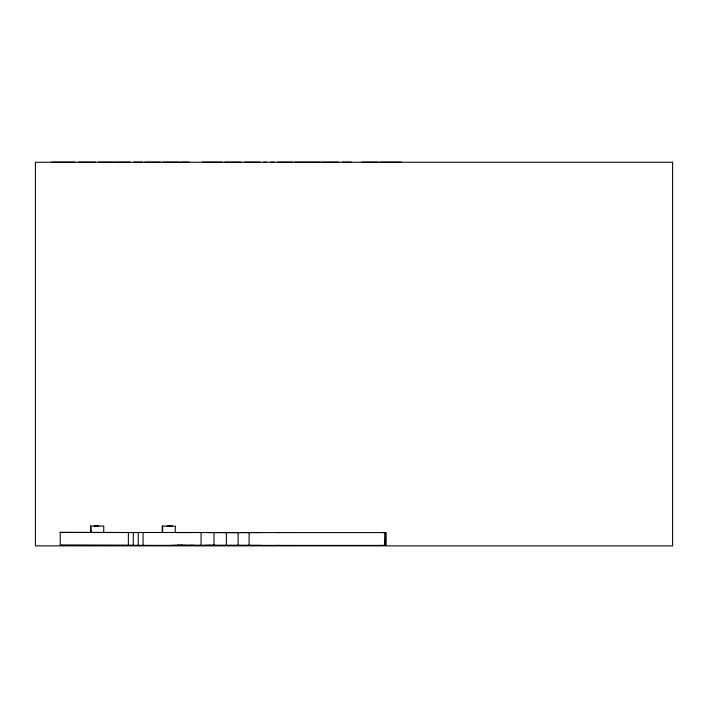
<?xml version="1.0" encoding="UTF-8"?>
<svg xmlns="http://www.w3.org/2000/svg" width="708" height="708" viewBox="0 0 708 708"><rect width="100%" height="100%" fill="white"/><g stroke="black" fill="none" stroke-linecap="round" stroke-linejoin="round"><path stroke-width="1.06" d="M133.299 532.558L133.281 545.355L60.251 545.231L60.18 532.416L238.808 532.558M90.668 526L90.951 532.451L90.668 526L103.757 526.071L103.749 532.469M128.36 545.346L128.378 532.549M138.246 545.364L138.264 532.566L60.18 532.416M143.06 545.364L143.078 532.566M162.336 532.496L162.344 526.097L175.434 526.168L175.133 532.513M162.406 532.513L162.415 526.106M162.628 532.549L162.636 526.15M201.09 532.611L201.072 545.408L60.251 545.231M213.984 545.417L214.002 532.62M226.365 545.417L226.383 532.62M238.1 545.425L238.118 532.628M249.101 545.425L249.119 532.62M382.586 545.39L384.957 545.39L384.984 532.602L385.86 532.593L385.842 545.399L207.435 545.39M384.957 545.39L385.409 532.602L385.86 532.602M385.842 545.399L385.701 532.593M279.324 532.593L277.917 532.584M178.69 545.31L177.319 545.319L187.691 545.372M51.657 162.123L74.88 162.123M78.65 162.123L95.359 162.123M98.2 162.123L112.838 162.123M114.156 162.123L130.29 162.123M134.016 162.123L142.609 162.123M144.954 162.123L160.504 162.123M162.76 162.123L179.221 162.123M180.956 162.123L189.169 162.123M202.311 162.123L222.436 162.123M224.923 162.123L241.047 162.123M244.464 162.123L260.013 162.123M263.562 162.123L266.535 162.123M270.987 162.123L274.005 162.123M277.288 162.123L292.404 162.123M294.555 162.123L311.255 162.123M312.361 162.123L320.574 162.123M322.344 162.123L338.805 162.123M342.415 162.123L351.009 162.123M361.841 162.123L378.169 162.123M380.258 162.123L401.533 162.123M95.757 526.035C89.925 526.035 103.191 526.053 97.085 526.035M170.345 526.141L172.221 526.133L170.301 526.133M180.204 532.513L177.336 532.522L187.708 532.575M175.363 532.487L189.532 532.505M186.425 532.478L193.93 532.513M207.453 532.584L385.409 532.602M172.256 545.284L182.567 545.284M180.186 545.31L261.562 545.372M279.094 545.39L277.908 545.381M189.523 545.31L193.912 545.31M169.637 526.133L167.177 526.133L169.017 526.133M190.824 532.487L200.568 532.496M223.445 532.522L261.579 532.575M382.603 532.593L384.975 532.593M203.656 545.319L214.931 545.328M672.6 162.256L35.4 162.256L35.4 545.877L672.6 545.877L672.6 162.256"/></g></svg>
